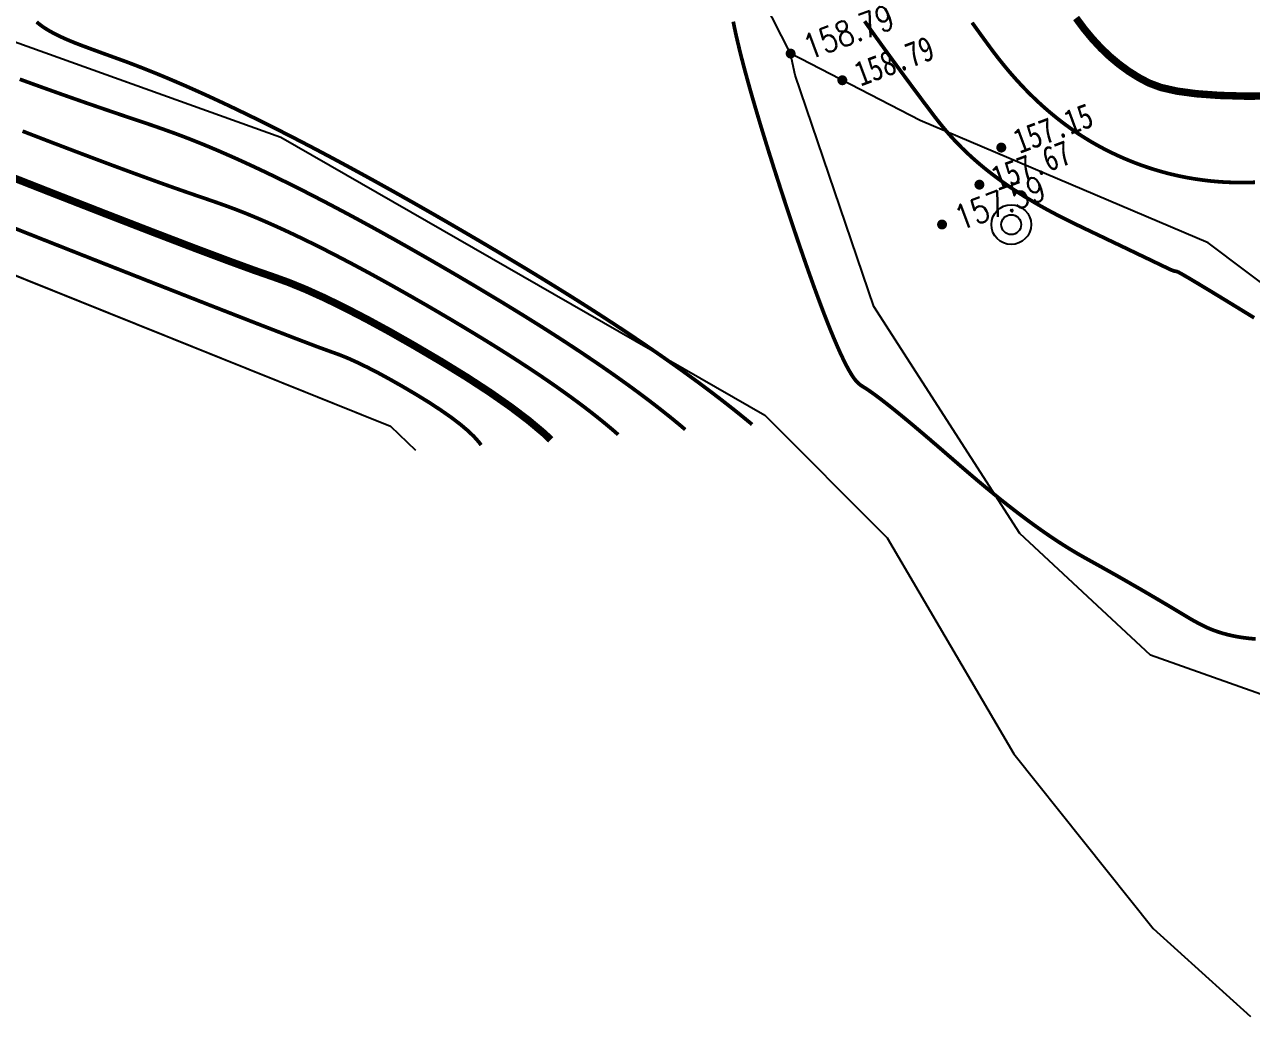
# Model space of a CAD drawing. Header units: millimetres. Extents: x -1471591 to 944464, y -468930 to 547002.
# Drawn here: x 435263 to 484679, y -226452 to -186481 of the extents above; entities that cross this region are included whole.
import ezdxf
from ezdxf.enums import TextEntityAlignment as Align

# ---------------------------------------------------------------- set-up
doc = ezdxf.new("R2010")
doc.units = ezdxf.units.MM
doc.header["$LTSCALE"] = 10
for name, color, linetype in [('DGX', 252, 'Continuous'), ('DMTZ', 252, 'Continuous'), ('GCD', 252, 'Continuous'), ('SXSS', 8, 'Continuous'), ('ZBTZ', 252, 'Continuous')]:
    doc.layers.add(name, color=color, linetype=linetype)
doc.styles.get("Standard").update_dxf_attribs({"font": 'simplex.shx', "width": 0.8, "bigfont": 'hztxt.shx'})
doc.styles.add('宋体', font='', dxfattribs={"height": 1.25, "bigfont": 'hztxt.shx'})
doc.styles.get('宋体').set_extended_font_data('SimSun')
doc.linetypes.add('X34', pattern='A,2,[150,symbolx.shx,S=1,R=0,X=0,Y=0],1e-11', length=2)

# ---------------------------------------------------------------- blocks, each defined once
blk = doc.blocks.new('gc326')
blk.add_circle((0, 0), 0.8)
blk = doc.blocks.new('GC200')
at = {"layer": 'GCD', "const_width": 0.2, "flags": 128}
blk.add_lwpolyline([(-0.1, 0, 1), (0.1, 0, 1)], format="xyb", close=True, dxfattribs=at)
blk = doc.blocks.new('地形')
at = {"color": 0}
for p, q in [((-103.547, -196.534, 152.25), (-72.135, -225.229, 152.25)), ((-72.135, -225.229, 152.25), (-71.532, -226.486, 152.25))]:
    blk.add_line(p, q, dxfattribs=at)
at = {"color": 0, "linetype": 'Continuous'}
for points, const_width in [([(-63.67, -228.764), (-63.687, -228.73), (-63.757, -228.601), (-63.829, -228.47), (-63.903, -228.338), (-63.979, -228.205), (-64.058, -228.07), (-64.138, -227.933), (-64.22, -227.795), (-64.304, -227.656), (-64.39, -227.515), (-64.479, -227.372), (-64.569, -227.228), (-64.662, -227.083), (-64.756, -226.936), (-64.853, -226.788), (-64.951, -226.638), (-65.052, -226.486), (-65.155, -226.333), (-65.259, -226.179), (-65.366, -226.023), (-65.475, -225.865), (-65.586, -225.707), (-65.699, -225.546), (-65.813, -225.384), (-65.93, -225.221), (-66.05, -225.056), (-66.171, -224.89), (-66.294, -224.722), (-66.419, -224.552), (-66.546, -224.382), (-66.675, -224.209), (-66.807, -224.035), (-66.94, -223.86), (-67.075, -223.683), (-67.213, -223.505), (-67.352, -223.325), (-67.493, -223.145), (-67.635, -222.964), (-67.777, -222.784), (-67.919, -222.604), (-68.062, -222.424), (-68.206, -222.244), (-68.35, -222.064), (-68.495, -221.885), (-68.64, -221.706), (-68.784, -221.529), (-68.927, -221.354), (-69.069, -221.18), (-69.21, -221.009), (-69.351, -220.839), (-69.49, -220.671), (-69.629, -220.504), (-69.767, -220.34), (-69.904, -220.177), (-70.04, -220.016), (-70.175, -219.856), (-70.309, -219.699), (-70.442, -219.543), (-70.575, -219.389), (-70.706, -219.236), (-70.837, -219.086), (-70.967, -218.937), (-71.096, -218.79), (-71.224, -218.644), (-71.351, -218.5), (-71.478, -218.359), (-71.603, -218.218), (-71.728, -218.08), (-71.851, -217.943), (-71.974, -217.809), (-72.096, -217.675), (-72.217, -217.544), (-72.337, -217.414), (-72.457, -217.287), (-72.575, -217.16), (-72.693, -217.036), (-72.809, -216.913), (-72.925, -216.793), (-73.04, -216.673), (-73.154, -216.556), (-73.267, -216.44), (-73.38, -216.327), (-73.491, -216.214), (-73.602, -216.104), (-73.711, -215.996), (-73.82, -215.889), (-73.928, -215.784), (-74.035, -215.68), (-74.141, -215.579), (-74.247, -215.479), (-74.351, -215.381), (-74.455, -215.284), (-74.557, -215.19), (-74.659, -215.097), (-74.76, -215.006), (-74.86, -214.916), (-74.959, -214.829), (-75.058, -214.743), (-75.155, -214.659), (-75.251, -214.577), (-75.348, -214.495), (-75.444, -214.414), (-75.541, -214.332), (-75.639, -214.251), (-75.737, -214.17), (-75.835, -214.089), (-75.934, -214.007), (-76.033, -213.926), (-76.133, -213.844), (-76.235, -213.761), (-76.338, -213.675), (-76.444, -213.588), (-76.55, -213.5), (-76.659, -213.41), (-76.769, -213.318), (-76.881, -213.224), (-76.995, -213.129), (-77.11, -213.032), (-77.227, -212.933), (-77.345, -212.833), (-77.466, -212.731), (-77.587, -212.628), (-77.711, -212.522), (-77.836, -212.416), (-77.963, -212.307), (-78.092, -212.197), (-78.222, -212.085), (-78.354, -211.971), (-78.488, -211.856), (-78.624, -211.739), (-78.761, -211.621), (-78.899, -211.501), (-79.04, -211.379), (-79.182, -211.255), (-79.326, -211.13), (-79.471, -211.003), (-79.618, -210.875), (-79.767, -210.744), (-79.917, -210.613), (-80.07, -210.479), (-80.223, -210.344), (-80.379, -210.207), (-80.536, -210.069), (-80.695, -209.928), (-80.856, -209.787), (-81.018, -209.643), (-81.182, -209.498), (-81.347, -209.351), (-81.514, -209.203), (-81.683, -209.053), (-81.854, -208.901)], 0.15), ([(-44.502, -218.207), (-44.469, -218.326), (-44.437, -218.444), (-44.405, -218.561), (-44.373, -218.678), (-44.341, -218.795), (-44.309, -218.911), (-44.277, -219.026), (-44.245, -219.141), (-44.213, -219.255), (-44.181, -219.369), (-44.148, -219.482), (-44.116, -219.595), (-44.082, -219.707), (-44.048, -219.818), (-44.014, -219.929), (-43.979, -220.039), (-43.943, -220.148), (-43.906, -220.257), (-43.869, -220.365), (-43.832, -220.472), (-43.794, -220.579), (-43.755, -220.685), (-43.715, -220.79), (-43.675, -220.895), (-43.635, -220.999), (-43.593, -221.102), (-43.551, -221.204), (-43.509, -221.306), (-43.466, -221.408), (-43.422, -221.508), (-43.378, -221.608), (-43.333, -221.707), (-43.287, -221.806), (-43.241, -221.904), (-43.194, -222.001), (-43.147, -222.098), (-43.099, -222.193), (-43.05, -222.289), (-43.001, -222.383), (-42.951, -222.477), (-42.901, -222.57), (-42.85, -222.663), (-42.798, -222.755), (-42.746, -222.846), (-42.693, -222.936), (-42.64, -223.026), (-42.586, -223.115), (-42.531, -223.204), (-42.476, -223.292), (-42.42, -223.379), (-42.363, -223.465), (-42.306, -223.551), (-42.249, -223.636), (-42.19, -223.721), (-42.131, -223.804), (-42.072, -223.888), (-42.012, -223.97), (-41.951, -224.052), (-41.889, -224.133), (-41.827, -224.213), (-41.765, -224.293), (-41.702, -224.372), (-41.638, -224.451), (-41.573, -224.528), (-41.508, -224.605), (-41.443, -224.682), (-41.376, -224.758), (-41.309, -224.833), (-41.242, -224.907), (-41.174, -224.981), (-41.106, -225.054), (-41.037, -225.126), (-40.967, -225.198), (-40.898, -225.269), (-40.827, -225.339), (-40.756, -225.409), (-40.685, -225.478), (-40.613, -225.546), (-40.541, -225.614), (-40.468, -225.681), (-40.395, -225.747), (-40.321, -225.813), (-40.247, -225.878), (-40.173, -225.942), (-40.098, -226.005), (-40.022, -226.068), (-39.947, -226.13), (-39.87, -226.192), (-39.794, -226.253), (-39.717, -226.313), (-39.639, -226.372), (-39.561, -226.431), (-39.483, -226.489), (-39.404, -226.547), (-39.325, -226.604), (-39.245, -226.66), (-39.165, -226.715), (-39.084, -226.77), (-39.003, -226.824), (-38.922, -226.877), (-38.84, -226.93), (-38.758, -226.982), (-38.675, -227.033), (-38.592, -227.084), (-38.508, -227.134), (-38.424, -227.183), (-38.34, -227.232), (-38.255, -227.279), (-38.169, -227.327), (-38.083, -227.373), (-37.997, -227.419), (-37.911, -227.464), (-37.823, -227.509), (-37.736, -227.553), (-37.648, -227.596), (-37.56, -227.638), (-37.471, -227.68), (-37.381, -227.721), (-37.292, -227.762), (-37.201, -227.802), (-37.111, -227.841), (-37.02, -227.879), (-36.928, -227.917), (-36.836, -227.954), (-36.744, -227.99), (-36.651, -228.026), (-36.558, -228.061), (-36.464, -228.095), (-36.37, -228.129), (-36.276, -228.162), (-36.181, -228.194), (-36.086, -228.226)], 0.15), ([(-66.287, -228.005), (-66.449, -227.672), (-66.849, -226.964), (-67.337, -226.192), (-67.911, -225.357), (-68.573, -224.458), (-69.322, -223.495), (-70.097, -222.538), (-70.833, -221.655), (-71.533, -220.848), (-72.195, -220.115), (-72.819, -219.456), (-73.406, -218.872), (-73.956, -218.363), (-74.468, -217.929), (-75.081, -217.421), (-75.932, -216.691), (-77.022, -215.74), (-78.349, -214.567), (-79.915, -213.172), (-81.72, -211.555), (-83.763, -209.717)], 0.3), ([(-40.515, -219.502), (-40.365, -220.023), (-40.193, -220.519), (-39.999, -220.991), (-39.782, -221.438), (-39.542, -221.859), (-39.28, -222.257), (-38.996, -222.629), (-38.689, -222.977), (-38.295, -223.32), (-37.75, -223.679), (-37.054, -224.053), (-36.206, -224.443), (-35.208, -224.849), (-34.058, -225.271)], 0.3), ([(-68.99, -227.222), (-69.026, -227.085), (-69.139, -226.795), (-69.295, -226.474), (-69.495, -226.12), (-69.739, -225.735), (-70.026, -225.318), (-70.356, -224.868), (-70.73, -224.388), (-71.117, -223.909), (-71.485, -223.469), (-71.834, -223.065), (-72.165, -222.699), (-72.477, -222.37), (-72.77, -222.078), (-73.045, -221.824), (-73.301, -221.607), (-73.732, -221.24), (-74.532, -220.536), (-75.702, -219.495), (-77.241, -218.117), (-79.149, -216.402), (-81.427, -214.35), (-84.073, -211.96)], 0.15)]:
    blk.add_lwpolyline(points, dxfattribs=dict(at, const_width=const_width))
at = {"layer": 'DGX', "color": 252, "linetype": 'Continuous', "const_width": 0.15}
for points in [[(-61.069, -229.517), (-61.158, -229.359), (-61.259, -229.181), (-61.363, -229.001), (-61.47, -228.819), (-61.58, -228.635), (-61.692, -228.449), (-61.807, -228.261), (-61.925, -228.071), (-62.045, -227.879), (-62.169, -227.685), (-62.295, -227.489), (-62.423, -227.291), (-62.555, -227.091), (-62.689, -226.889), (-62.826, -226.685), (-62.966, -226.479), (-63.108, -226.271), (-63.253, -226.061), (-63.401, -225.849), (-63.551, -225.636), (-63.705, -225.42), (-63.861, -225.202), (-64.02, -224.982), (-64.181, -224.76), (-64.345, -224.536), (-64.512, -224.31), (-64.682, -224.082), (-64.854, -223.853), (-65.029, -223.621), (-65.207, -223.387), (-65.388, -223.151), (-65.571, -222.913), (-65.757, -222.674), (-65.945, -222.433), (-66.133, -222.192), (-66.323, -221.952), (-66.513, -221.712), (-66.704, -221.472), (-66.895, -221.232), (-67.088, -220.992), (-67.281, -220.753), (-67.474, -220.514), (-67.666, -220.278), (-67.857, -220.045), (-68.046, -219.814), (-68.235, -219.585), (-68.422, -219.358), (-68.608, -219.134), (-68.793, -218.912), (-68.976, -218.692), (-69.159, -218.475), (-69.34, -218.26), (-69.521, -218.048), (-69.7, -217.837), (-69.877, -217.63), (-70.054, -217.424), (-70.23, -217.221), (-70.404, -217.02), (-70.577, -216.821), (-70.749, -216.625), (-70.92, -216.431), (-71.09, -216.24), (-71.258, -216.051), (-71.425, -215.864), (-71.592, -215.679), (-71.757, -215.497), (-71.92, -215.317), (-72.083, -215.139), (-72.244, -214.964), (-72.405, -214.791), (-72.564, -214.621), (-72.722, -214.453), (-72.879, -214.287), (-73.034, -214.123), (-73.189, -213.962), (-73.342, -213.803), (-73.494, -213.647), (-73.645, -213.493), (-73.795, -213.341), (-73.943, -213.191), (-74.091, -213.044), (-74.237, -212.899), (-74.382, -212.757), (-74.526, -212.617), (-74.669, -212.479), (-74.81, -212.343), (-74.951, -212.21), (-75.09, -212.079), (-75.228, -211.951), (-75.365, -211.825), (-75.501, -211.701), (-75.635, -211.579), (-75.769, -211.46), (-75.901, -211.343), (-76.032, -211.229), (-76.162, -211.117), (-76.291, -211.007), (-76.419, -210.899), (-76.545, -210.792), (-76.672, -210.687), (-76.797, -210.582), (-76.922, -210.479), (-77.046, -210.377), (-77.169, -210.277), (-77.291, -210.177), (-77.413, -210.079), (-77.535, -209.98), (-77.656, -209.882), (-77.776, -209.784), (-77.897, -209.685), (-78.017, -209.587), (-78.136, -209.49), (-78.255, -209.392), (-78.374, -209.294), (-78.493, -209.197), (-78.611, -209.1), (-78.729, -209.002), (-78.846, -208.905), (-78.963, -208.809), (-79.08, -208.712), (-79.196, -208.615), (-79.312, -208.519), (-79.428, -208.423), (-79.543, -208.326), (-79.658, -208.23), (-79.772, -208.134), (-79.886, -208.039), (-80, -207.943), (-80.113, -207.848), (-80.226, -207.752), (-80.339, -207.657), (-80.451, -207.562), (-80.563, -207.467), (-80.674, -207.372), (-80.786, -207.278), (-80.896, -207.183), (-81.007, -207.089), (-81.117, -206.995), (-81.227, -206.901)], [(-48.537, -216.637), (-48.515, -216.72), (-48.493, -216.803), (-48.471, -216.886), (-48.448, -216.969), (-48.426, -217.052), (-48.404, -217.136), (-48.381, -217.219), (-48.358, -217.303), (-48.336, -217.387), (-48.313, -217.471), (-48.29, -217.555), (-48.267, -217.639), (-48.244, -217.724), (-48.221, -217.808), (-48.197, -217.893), (-48.174, -217.978), (-48.151, -218.063), (-48.127, -218.148), (-48.104, -218.233), (-48.08, -218.319), (-48.056, -218.404), (-48.032, -218.49), (-48.008, -218.576), (-47.984, -218.662), (-47.96, -218.748), (-47.936, -218.834), (-47.911, -218.92), (-47.887, -219.007), (-47.862, -219.093), (-47.838, -219.18), (-47.813, -219.267), (-47.788, -219.354), (-47.763, -219.441), (-47.738, -219.528), (-47.713, -219.616), (-47.688, -219.703), (-47.663, -219.791), (-47.638, -219.879), (-47.612, -219.967), (-47.587, -220.055), (-47.561, -220.143), (-47.535, -220.232), (-47.509, -220.32), (-47.484, -220.409), (-47.458, -220.498), (-47.432, -220.587), (-47.405, -220.676), (-47.379, -220.765), (-47.353, -220.854), (-47.326, -220.944), (-47.3, -221.033), (-47.273, -221.123), (-47.246, -221.213), (-47.218, -221.303), (-47.189, -221.393), (-47.161, -221.483), (-47.131, -221.573), (-47.101, -221.663), (-47.071, -221.753), (-47.04, -221.843), (-47.007, -221.934), (-46.974, -222.024), (-46.94, -222.114), (-46.905, -222.205), (-46.869, -222.295), (-46.832, -222.385), (-46.795, -222.476), (-46.756, -222.566), (-46.716, -222.656), (-46.675, -222.747), (-46.634, -222.837), (-46.591, -222.928), (-46.548, -223.018), (-46.503, -223.108), (-46.458, -223.199), (-46.412, -223.289), (-46.364, -223.38), (-46.316, -223.47), (-46.267, -223.561), (-46.217, -223.651), (-46.166, -223.742), (-46.114, -223.832), (-46.061, -223.923), (-46.007, -224.013), (-45.952, -224.104), (-45.896, -224.194), (-45.839, -224.285), (-45.781, -224.375), (-45.723, -224.466), (-45.663, -224.556), (-45.603, -224.647), (-45.541, -224.738), (-45.479, -224.828), (-45.415, -224.919), (-45.351, -225.01), (-45.286, -225.1), (-45.219, -225.191), (-45.152, -225.282), (-45.084, -225.372), (-45.015, -225.463), (-44.945, -225.554), (-44.874, -225.644), (-44.802, -225.735), (-44.729, -225.826), (-44.655, -225.917), (-44.58, -226.007), (-44.505, -226.098), (-44.428, -226.189), (-44.35, -226.28), (-44.272, -226.37), (-44.192, -226.461), (-44.112, -226.552), (-44.03, -226.643), (-43.948, -226.734), (-43.865, -226.825), (-43.781, -226.915), (-43.698, -227.005), (-43.614, -227.094), (-43.531, -227.183), (-43.448, -227.271), (-43.365, -227.358), (-43.282, -227.444), (-43.2, -227.53), (-43.118, -227.615), (-43.038, -227.699), (-42.958, -227.781), (-42.88, -227.862), (-42.804, -227.941), (-42.728, -228.02), (-42.654, -228.096), (-42.582, -228.172), (-42.51, -228.246), (-42.44, -228.319), (-42.371, -228.391), (-42.303, -228.461), (-42.237, -228.53), (-42.172, -228.597), (-42.108, -228.664), (-42.046, -228.729), (-41.984, -228.792), (-41.924, -228.854), (-41.866, -228.915), (-41.808, -228.975), (-41.752, -229.033), (-41.697, -229.09), (-41.644, -229.146), (-41.592, -229.2), (-41.541, -229.253), (-41.491, -229.304), (-41.443, -229.355), (-41.396, -229.404), (-41.35, -229.451), (-41.305, -229.497), (-41.262, -229.542), (-41.22, -229.586), (-41.179, -229.628), (-41.14, -229.669), (-41.102, -229.709), (-41.065, -229.747), (-41.03, -229.784), (-40.995, -229.819), (-40.963, -229.854), (-40.931, -229.887), (-40.9, -229.918), (-40.871, -229.948), (-40.844, -229.977), (-40.817, -230.005), (-40.792, -230.031), (-40.768, -230.056), (-40.745, -230.08), (-40.724, -230.102), (-40.704, -230.123), (-40.685, -230.142), (-40.667, -230.161), (-40.651, -230.178), (-40.636, -230.193), (-40.622, -230.208), (-40.61, -230.22), (-40.599, -230.232), (-40.589, -230.243), (-40.579, -230.253), (-40.571, -230.262), (-40.562, -230.27), (-40.555, -230.278), (-40.548, -230.285), (-40.542, -230.291), (-40.537, -230.297), (-40.531, -230.302), (-40.526, -230.308), (-40.521, -230.313), (-40.516, -230.318), (-40.511, -230.323), (-40.506, -230.328), (-40.501, -230.332), (-40.496, -230.337), (-40.492, -230.342), (-40.487, -230.346), (-40.482, -230.351), (-40.477, -230.355), (-40.473, -230.36), (-40.468, -230.364), (-40.463, -230.368), (-40.459, -230.372), (-40.454, -230.377), (-40.45, -230.381), (-40.445, -230.384), (-40.441, -230.388), (-40.437, -230.392), (-40.432, -230.396), (-40.428, -230.399), (-40.424, -230.403), (-40.42, -230.407), (-40.415, -230.41), (-40.411, -230.413), (-40.407, -230.417), (-40.403, -230.42), (-40.399, -230.423), (-40.395, -230.426), (-40.391, -230.429), (-40.387, -230.432), (-40.384, -230.435), (-40.38, -230.437), (-40.376, -230.44), (-40.372, -230.443), (-40.368, -230.445), (-40.365, -230.448), (-40.361, -230.45), (-40.358, -230.452), (-40.354, -230.454), (-40.351, -230.457), (-40.347, -230.459), (-40.344, -230.461), (-40.34, -230.463), (-40.337, -230.464), (-40.334, -230.466), (-40.33, -230.468), (-40.327, -230.47), (-40.324, -230.471), (-40.321, -230.473), (-40.318, -230.474), (-40.315, -230.475), (-40.312, -230.477), (-40.309, -230.478), (-40.305, -230.48), (-40.301, -230.483), (-40.295, -230.487), (-40.289, -230.492), (-40.282, -230.499), (-40.274, -230.507), (-40.265, -230.516), (-40.255, -230.526), (-40.243, -230.538), (-40.23, -230.553), (-40.215, -230.57), (-40.197, -230.59), (-40.178, -230.612), (-40.157, -230.637), (-40.134, -230.665), (-40.109, -230.694), (-40.083, -230.727), (-40.054, -230.762), (-40.023, -230.799), (-39.991, -230.839), (-39.956, -230.882), (-39.92, -230.927), (-39.881, -230.974), (-39.841, -231.024), (-39.799, -231.077), (-39.755, -231.132), (-39.709, -231.189), (-39.661, -231.249), (-39.611, -231.312), (-39.56, -231.377), (-39.506, -231.445), (-39.45, -231.515), (-39.393, -231.588), (-39.334, -231.663), (-39.272, -231.741), (-39.209, -231.821), (-39.144, -231.904), (-39.077, -231.989), (-39.008, -232.077), (-38.937, -232.168), (-38.864, -232.261), (-38.789, -232.356), (-38.713, -232.454), (-38.634, -232.555), (-38.554, -232.658), (-38.471, -232.763), (-38.387, -232.871), (-38.301, -232.982), (-38.212, -233.095), (-38.122, -233.21), (-38.03, -233.329)], [(-58.475, -230.269), (-58.538, -230.157), (-58.669, -229.932), (-58.802, -229.705), (-58.939, -229.475), (-59.08, -229.242), (-59.224, -229.007), (-59.371, -228.769), (-59.522, -228.529), (-59.676, -228.287), (-59.833, -228.042), (-59.994, -227.794), (-60.159, -227.545), (-60.326, -227.292), (-60.497, -227.037), (-60.672, -226.78), (-60.85, -226.52), (-61.031, -226.257), (-61.216, -225.992), (-61.404, -225.725), (-61.596, -225.455), (-61.791, -225.183), (-61.989, -224.908), (-62.191, -224.63), (-62.397, -224.351), (-62.605, -224.068), (-62.817, -223.783), (-63.033, -223.496), (-63.252, -223.206), (-63.474, -222.914), (-63.7, -222.619), (-63.929, -222.322), (-64.162, -222.022), (-64.396, -221.721), (-64.632, -221.42), (-64.869, -221.12), (-65.106, -220.82), (-65.345, -220.52), (-65.584, -220.22), (-65.825, -219.921), (-66.066, -219.621), (-66.307, -219.324), (-66.547, -219.029), (-66.785, -218.737), (-67.021, -218.449), (-67.256, -218.163), (-67.49, -217.88), (-67.722, -217.6), (-67.952, -217.323), (-68.181, -217.049), (-68.409, -216.778), (-68.634, -216.51), (-68.859, -216.245), (-69.082, -215.983), (-69.303, -215.724), (-69.523, -215.468), (-69.741, -215.215), (-69.958, -214.965), (-70.173, -214.717), (-70.387, -214.473), (-70.599, -214.232), (-70.81, -213.994), (-71.019, -213.758), (-71.227, -213.526), (-71.433, -213.296), (-71.637, -213.07), (-71.841, -212.846), (-72.042, -212.626), (-72.242, -212.408), (-72.441, -212.194), (-72.638, -211.982), (-72.833, -211.773), (-73.027, -211.567), (-73.22, -211.365), (-73.411, -211.165), (-73.6, -210.968), (-73.788, -210.774), (-73.975, -210.583), (-74.16, -210.395), (-74.343, -210.21), (-74.525, -210.028), (-74.705, -209.849), (-74.884, -209.673), (-75.061, -209.5), (-75.237, -209.33), (-75.411, -209.163), (-75.584, -208.999), (-75.755, -208.837), (-75.925, -208.679), (-76.093, -208.524), (-76.26, -208.371), (-76.425, -208.222), (-76.589, -208.076), (-76.751, -207.932), (-76.911, -207.792), (-77.07, -207.654), (-77.228, -207.52), (-77.383, -207.388), (-77.534, -207.259), (-77.683, -207.132), (-77.827, -207.008), (-77.968, -206.887), (-78.106, -206.769), (-78.24, -206.653), (-78.371, -206.54), (-78.497, -206.429), (-78.618, -206.321), (-78.734, -206.215), (-78.844, -206.111), (-78.948, -206.01), (-79.047, -205.911), (-79.141, -205.814), (-79.229, -205.72), (-79.312, -205.628), (-79.39, -205.539), (-79.462, -205.451), (-79.528, -205.366), (-79.589, -205.284), (-79.645, -205.204), (-79.695, -205.126), (-79.74, -205.05), (-79.78, -204.977)], [(-53.498, -214.799), (-53.516, -214.908), (-53.533, -215.02), (-53.551, -215.136), (-53.568, -215.254), (-53.585, -215.376), (-53.602, -215.501), (-53.618, -215.629), (-53.635, -215.76), (-53.651, -215.894), (-53.667, -216.031), (-53.683, -216.171), (-53.699, -216.315), (-53.714, -216.461), (-53.73, -216.611), (-53.745, -216.764), (-53.76, -216.92), (-53.774, -217.079), (-53.789, -217.241), (-53.803, -217.407), (-53.818, -217.575), (-53.832, -217.747), (-53.846, -217.921), (-53.859, -218.099), (-53.873, -218.28), (-53.886, -218.464), (-53.899, -218.651), (-53.912, -218.841), (-53.925, -219.035), (-53.938, -219.231), (-53.95, -219.431), (-53.962, -219.633), (-53.974, -219.839), (-53.986, -220.048), (-53.998, -220.26), (-54.009, -220.475), (-54.02, -220.694), (-54.032, -220.915), (-54.042, -221.14), (-54.053, -221.366), (-54.063, -221.592), (-54.074, -221.817), (-54.083, -222.043), (-54.093, -222.268), (-54.102, -222.494), (-54.111, -222.719), (-54.119, -222.944), (-54.127, -223.167), (-54.135, -223.386), (-54.142, -223.603), (-54.149, -223.816), (-54.156, -224.025), (-54.162, -224.231), (-54.167, -224.434), (-54.172, -224.633), (-54.177, -224.829), (-54.181, -225.021), (-54.185, -225.21), (-54.188, -225.396), (-54.191, -225.578), (-54.193, -225.757), (-54.196, -225.932), (-54.197, -226.104), (-54.198, -226.272), (-54.199, -226.437), (-54.199, -226.599), (-54.199, -226.757), (-54.199, -226.912), (-54.198, -227.063), (-54.196, -227.211), (-54.194, -227.356), (-54.192, -227.497), (-54.189, -227.634), (-54.186, -227.769), (-54.182, -227.899), (-54.178, -228.027), (-54.174, -228.151), (-54.169, -228.271), (-54.163, -228.389), (-54.158, -228.502), (-54.151, -228.613), (-54.145, -228.719), (-54.138, -228.823), (-54.13, -228.923), (-54.122, -229.02), (-54.114, -229.113), (-54.105, -229.203), (-54.095, -229.289), (-54.086, -229.372), (-54.076, -229.451), (-54.065, -229.528), (-54.054, -229.6), (-54.042, -229.669), (-54.031, -229.735), (-54.018, -229.798), (-54.005, -229.857), (-53.992, -229.912), (-53.979, -229.964), (-53.964, -230.013), (-53.95, -230.059), (-53.935, -230.1), (-53.92, -230.139), (-53.904, -230.174), (-53.887, -230.207), (-53.87, -230.239), (-53.853, -230.27), (-53.835, -230.3), (-53.816, -230.329), (-53.797, -230.356), (-53.778, -230.383), (-53.757, -230.41), (-53.737, -230.436), (-53.715, -230.463), (-53.693, -230.493), (-53.67, -230.523), (-53.647, -230.555), (-53.622, -230.589), (-53.597, -230.624), (-53.572, -230.661), (-53.546, -230.699), (-53.519, -230.738), (-53.491, -230.779), (-53.463, -230.821), (-53.434, -230.865), (-53.404, -230.91), (-53.374, -230.957), (-53.343, -231.005), (-53.311, -231.055), (-53.279, -231.106), (-53.246, -231.159), (-53.212, -231.213), (-53.178, -231.269), (-53.143, -231.326), (-53.107, -231.384), (-53.071, -231.444), (-53.034, -231.505), (-52.996, -231.568), (-52.957, -231.633), (-52.918, -231.699), (-52.878, -231.766), (-52.838, -231.835), (-52.797, -231.905), (-52.755, -231.976), (-52.713, -232.05), (-52.669, -232.124), (-52.626, -232.2), (-52.581, -232.278), (-52.536, -232.357), (-52.49, -232.437), (-52.443, -232.519), (-52.396, -232.602), (-52.348, -232.687), (-52.3, -232.774), (-52.25, -232.861), (-52.201, -232.951), (-52.15, -233.041), (-52.099, -233.134), (-52.047, -233.227), (-51.994, -233.322), (-51.941, -233.419), (-51.887, -233.517), (-51.832, -233.616), (-51.777, -233.717), (-51.721, -233.82), (-51.664, -233.924), (-51.607, -234.029), (-51.549, -234.136), (-51.49, -234.244), (-51.431, -234.352), (-51.372, -234.46), (-51.313, -234.568), (-51.254, -234.677), (-51.194, -234.786), (-51.134, -234.896), (-51.074, -235.006), (-51.014, -235.115), (-50.954, -235.223), (-50.894, -235.331), (-50.834, -235.438), (-50.775, -235.544), (-50.715, -235.649), (-50.656, -235.753), (-50.598, -235.856), (-50.539, -235.958), (-50.48, -236.06), (-50.422, -236.16), (-50.364, -236.26), (-50.306, -236.359), (-50.248, -236.456), (-50.191, -236.553), (-50.134, -236.649), (-50.076, -236.745), (-50.02, -236.839), (-49.963, -236.932), (-49.906, -237.025), (-49.85, -237.116), (-49.794, -237.207), (-49.738, -237.297), (-49.682, -237.386), (-49.627, -237.474), (-49.571, -237.561), (-49.516, -237.648), (-49.461, -237.733), (-49.406, -237.817), (-49.352, -237.901), (-49.297, -237.984), (-49.243, -238.066), (-49.189, -238.147), (-49.135, -238.227), (-49.081, -238.306), (-49.028, -238.384), (-48.975, -238.462), (-48.922, -238.538), (-48.869, -238.614), (-48.816, -238.688), (-48.764, -238.762), (-48.712, -238.835), (-48.659, -238.907), (-48.608, -238.978), (-48.556, -239.049), (-48.504, -239.118), (-48.453, -239.187), (-48.402, -239.254), (-48.351, -239.321), (-48.3, -239.387), (-48.25, -239.452), (-48.199, -239.516), (-48.149, -239.579), (-48.099, -239.641), (-48.05, -239.703), (-48, -239.763), (-47.951, -239.823), (-47.901, -239.882), (-47.852, -239.942), (-47.803, -240), (-47.753, -240.059), (-47.704, -240.117), (-47.655, -240.175), (-47.606, -240.232), (-47.557, -240.289), (-47.508, -240.347), (-47.459, -240.405), (-47.409, -240.463), (-47.36, -240.521), (-47.311, -240.579), (-47.261, -240.637), (-47.212, -240.696), (-47.162, -240.755), (-47.112, -240.813), (-47.062, -240.873), (-47.013, -240.932), (-46.963, -240.991), (-46.912, -241.051), (-46.862, -241.111), (-46.812, -241.171), (-46.762, -241.231), (-46.712, -241.292), (-46.661, -241.352), (-46.611, -241.413), (-46.56, -241.474), (-46.509, -241.535), (-46.459, -241.596), (-46.408, -241.658), (-46.357, -241.72), (-46.306, -241.781), (-46.255, -241.843), (-46.204, -241.906), (-46.152, -241.968), (-46.101, -242.031), (-46.05, -242.093), (-45.998, -242.156), (-45.947, -242.219), (-45.895, -242.283), (-45.843, -242.346), (-45.792, -242.41), (-45.74, -242.474), (-45.688, -242.538), (-45.636, -242.602), (-45.584, -242.666), (-45.532, -242.731), (-45.48, -242.796), (-45.427, -242.861), (-45.375, -242.926), (-45.322, -242.991), (-45.27, -243.057), (-45.217, -243.122), (-45.165, -243.188), (-45.112, -243.254), (-45.059, -243.32), (-45.006, -243.387), (-44.953, -243.453), (-44.9, -243.52), (-44.847, -243.587), (-44.793, -243.654), (-44.74, -243.721), (-44.686, -243.789), (-44.632, -243.856), (-44.576, -243.922), (-44.519, -243.988), (-44.462, -244.054), (-44.403, -244.12), (-44.344, -244.185), (-44.283, -244.25), (-44.222, -244.314), (-44.158, -244.378), (-44.093, -244.44), (-44.026, -244.502), (-43.957, -244.563), (-43.886, -244.623), (-43.813, -244.683), (-43.739, -244.741), (-43.663, -244.799), (-43.585, -244.855), (-43.505, -244.911), (-43.424, -244.966), (-43.341, -245.02), (-43.255, -245.074), (-43.169, -245.126), (-43.08, -245.178), (-42.989, -245.229), (-42.897, -245.279), (-42.803, -245.328), (-42.707, -245.376), (-42.61, -245.424), (-42.51, -245.47)]]:
    blk.add_lwpolyline(points, dxfattribs=at)
at = {"layer": 'DMTZ', "linetype": 'X34', "elevation": 152.25, "flags": 128}
for points in [[(1.08, -238.503), (-5.518, -234.883), (-12.162, -232.587), (-14.957, -234.364), (-16.321, -237.095), (-18.572, -239.396), (-20.839, -243.362), (-25.795, -243.046), (-30.61, -242.549), (-38.707, -229.855), (-47.845, -221.164), (-51.784, -216.814), (-52.973, -206.358), (-57.724, -195.376), (-57.729, -189.316), (-57.705, -182.176), (-56.954, -177.91), (-55.269, -167.47), (-59.132, -166.65), (-62.886, -166.409)], [(-57.705, -182.176), (-62.123, -183.719), (-78.904, -180.288), (-83.997, -179.4), (-89.664, -178.441), (-91.769, -180.77), (-97.393, -180.355), (-98.514, -182.092), (-97.847, -186.277), (-96.935, -189.751), (-95.598, -192.104), (-95.881, -193.775), (-97.063, -194.916), (-96.833, -196.558), (-92.998, -198.787), (-82.347, -204.182), (-72.199, -212.778), (-57.858, -230.098), (-54.975, -236.454), (-53.258, -246.387), (-50.467, -254.949), (-48.031, -259.646)], [(16.924, -279.175), (15.204, -272.774), (12.653, -269.295), (9.933, -260.172), (2.364, -248.004), (-5.53, -246.473), (-15.083, -246.673), (-18.864, -248.679), (-21.795, -251.061), (-27.837, -251.816), (-33.607, -251.148), (-41.195, -249.227), (-46.707, -244.598), (-49.909, -238.161), (-52.222, -227.534), (-51.915, -217.696), (-51.784, -216.814)]]:
    blk.add_lwpolyline(points, dxfattribs=at)
at = {"layer": 'SXSS', "linetype": 'Continuous', "elevation": 152.25}
blk.add_lwpolyline([(-103.547, -196.534), (-72.135, -225.229), (-71.532, -226.486)], dxfattribs=at)
at = {"layer": 'GCD'}
ref = blk.add_blockref('GC200', (-51.784, -216.814, 311.035), dxfattribs=at)
ref.add_attrib('height', '158.79', dxfattribs={"height": 1, "width": 0.8}).set_placement((-51.184, -216.814, 311.035), align=Align.MIDDLE_LEFT)
at = {"layer": 'GCD', "linetype": 'Continuous'}
ref = blk.add_blockref('GC200', (-50.211, -218.551, 311.04), dxfattribs=at)
ref.add_attrib('height', '158.79', dxfattribs={"linetype": 'Continuous', "height": 1, "style": '宋体', "width": 0.8}).set_placement((-49.611, -218.551, 311.04), align=Align.MIDDLE_LEFT)
ref = blk.add_blockref('GC200', (-45.165, -223.335, 309.4), dxfattribs=at)
ref.add_attrib('height', '157.15', dxfattribs={"linetype": 'Continuous', "height": 1, "style": '宋体', "width": 0.8}).set_placement((-44.565, -223.335, 309.4), align=Align.MIDDLE_LEFT)
ref = blk.add_blockref('GC200', (-46.514, -224.426, 309.92), dxfattribs=at)
ref.add_attrib('height', '157.67', dxfattribs={"linetype": 'Continuous', "height": 1, "style": '宋体', "width": 0.8}).set_placement((-45.914, -224.426, 309.92), align=Align.MIDDLE_LEFT)
at = {"layer": 'GCD'}
ref = blk.add_blockref('GC200', (-48.486, -225.402, 309.835), dxfattribs=at)
ref.add_attrib('height', '157.59', dxfattribs={"height": 1, "width": 0.8}).set_placement((-47.886, -225.402, 309.835), align=Align.MIDDLE_LEFT)
at = {"layer": 'ZBTZ', "color": 252, "linetype": 'Continuous'}
blk.add_blockref('gc326', (-45.879, -226.383, 152.25), dxfattribs=at)
at = {"layer": 'ZBTZ', "color": 252, "linetype": 'Continuous', "xscale": 0.5, "yscale": 0.5}
blk.add_blockref('gc326', (-45.879, -226.383, 152.25), dxfattribs=at)

msp = doc.modelspace()

# ---------------------------------------------------------------- block references
at = {"xscale": 1000, "yscale": 1000, "zscale": 1000, "rotation": 20.51376453450802}
msp.add_blockref('地形', (438640.4, 33561.1, -152250), dxfattribs=at)

doc.saveas('drawing.dxf')
